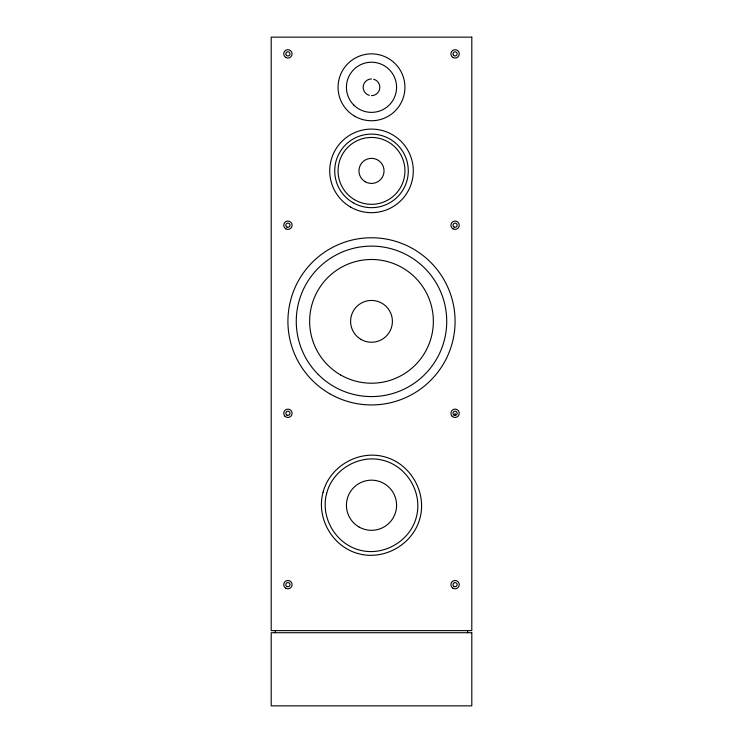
<?xml version="1.0" encoding="UTF-8"?>
<svg xmlns="http://www.w3.org/2000/svg" width="743" height="743" viewBox="0 0 743 743"><rect width="100%" height="100%" fill="white"/><g stroke="black" fill="none" stroke-linecap="round" stroke-linejoin="round"><path stroke-width="1.11" d="M467.626 630.621L467.626 632.711M455.087 413.294L455.087 415.383M275.374 630.621L275.374 632.711M373.664 79.232A8.359 8.359 0 0 1 371.5 95.661M369.336 95.373A8.359 8.359 0 0 1 371.5 78.944M323.056 492.256C315.951 518.14 332.548 546.894 358.516 553.684C384.4 560.789 413.154 544.192 419.944 518.224C427.049 492.34 410.452 463.586 384.484 456.796C358.6 449.691 329.846 466.288 323.056 492.256M326.688 493.231C320.112 517.174 335.474 543.774 359.491 550.052C383.434 556.628 410.034 541.266 416.312 517.249C422.888 493.306 407.526 466.706 383.509 460.428C359.566 453.852 332.966 469.214 326.688 493.231M471.805 37.15L271.195 37.15L271.195 630.621L471.805 630.621L471.805 37.15M471.805 632.711L271.195 632.711L271.195 705.85L471.805 705.85L471.805 632.711M354.782 116.261A33.435 33.435 0 0 0 404.935 87.302A33.435 33.435 0 0 0 354.782 58.344A33.435 33.435 0 0 0 354.782 116.261M350.603 207.083A41.794 41.794 0 0 0 413.294 170.89A41.794 41.794 0 0 0 350.603 134.697A41.794 41.794 0 0 0 350.603 207.083M329.706 393.734A83.587 83.587 0 0 0 455.087 321.347A83.587 83.587 0 0 0 329.706 248.961A83.587 83.587 0 0 0 329.706 393.734M353.77 105.032A25.076 25.076 0 0 0 395.722 93.794A25.076 25.076 0 0 0 365.008 63.081A25.076 25.076 0 0 0 353.77 105.032M365.231 181.747A12.538 12.538 0 0 0 384.038 170.89A12.538 12.538 0 0 0 365.231 160.033A12.538 12.538 0 0 0 365.231 181.747M353.111 202.737A36.779 36.779 0 0 0 408.279 170.89A36.779 36.779 0 0 0 353.111 139.043A36.779 36.779 0 0 0 353.111 202.737M354.392 199.616A33.435 33.435 0 0 0 404.935 171.336A33.435 33.435 0 0 0 355.173 141.709A33.435 33.435 0 0 0 354.392 199.616M361.052 339.449A20.897 20.897 0 0 0 392.397 321.347A20.897 20.897 0 0 0 361.052 303.246A20.897 20.897 0 0 0 361.052 339.449M340.573 374.918A61.855 61.855 0 0 0 433.355 321.347A61.855 61.855 0 0 0 340.573 267.777A61.855 61.855 0 0 0 340.573 374.918M318.301 374.546A75.229 75.229 0 0 0 444.165 340.814A75.229 75.229 0 0 0 352.033 248.682A75.229 75.229 0 0 0 318.301 374.546M358.962 526.954A25.076 25.076 0 0 0 396.576 505.24A25.076 25.076 0 0 0 358.962 483.526A25.076 25.076 0 0 0 358.962 526.954M453.611 55.344A2.09 2.09 0 0 0 457.103 54.406A2.09 2.09 0 0 0 454.549 51.852A2.09 2.09 0 0 0 453.611 55.344M452.998 57.49A4.179 4.179 0 0 0 459.267 53.867A4.179 4.179 0 0 0 452.998 50.245A4.179 4.179 0 0 0 452.998 57.49M454.047 227.033A2.09 2.09 0 0 0 457.177 225.222A2.09 2.09 0 0 0 454.047 223.411A2.09 2.09 0 0 0 454.047 227.033M452.998 228.844A4.179 4.179 0 0 0 459.267 225.222A4.179 4.179 0 0 0 452.998 221.6A4.179 4.179 0 0 0 452.998 228.844M453.611 414.77A2.09 2.09 0 0 0 457.103 413.832A2.09 2.09 0 0 0 454.549 411.278A2.09 2.09 0 0 0 453.611 414.77M452.134 416.247A4.179 4.179 0 0 0 459.128 414.371A4.179 4.179 0 0 0 454.01 409.254A4.179 4.179 0 0 0 452.134 416.247M454.047 586.459A2.09 2.09 0 0 0 457.177 584.648A2.09 2.09 0 0 0 454.047 582.837A2.09 2.09 0 0 0 454.047 586.459M452.998 588.27A4.179 4.179 0 0 0 459.267 584.648A4.179 4.179 0 0 0 452.998 581.026A4.179 4.179 0 0 0 452.998 588.27M286.436 55.344A2.09 2.09 0 0 0 289.928 54.406A2.09 2.09 0 0 0 287.374 51.852A2.09 2.09 0 0 0 286.436 55.344M285.823 57.49A4.179 4.179 0 0 0 292.092 53.867A4.179 4.179 0 0 0 285.823 50.245A4.179 4.179 0 0 0 285.823 57.49M286.872 227.033A2.09 2.09 0 0 0 290.002 225.222A2.09 2.09 0 0 0 286.872 223.411A2.09 2.09 0 0 0 286.872 227.033M285.823 228.844A4.179 4.179 0 0 0 292.092 225.222A4.179 4.179 0 0 0 285.823 221.6A4.179 4.179 0 0 0 285.823 228.844M286.872 415.105A2.09 2.09 0 0 0 290.002 413.294A2.09 2.09 0 0 0 286.872 411.483A2.09 2.09 0 0 0 286.872 415.105M284.959 416.247A4.179 4.179 0 0 0 291.953 414.371A4.179 4.179 0 0 0 286.835 409.254A4.179 4.179 0 0 0 284.959 416.247M286.872 586.459A2.09 2.09 0 0 0 290.002 584.648A2.09 2.09 0 0 0 286.872 582.837A2.09 2.09 0 0 0 286.872 586.459M285.823 588.27A4.179 4.179 0 0 0 292.092 584.648A4.179 4.179 0 0 0 285.823 581.026A4.179 4.179 0 0 0 285.823 588.27"/></g></svg>
